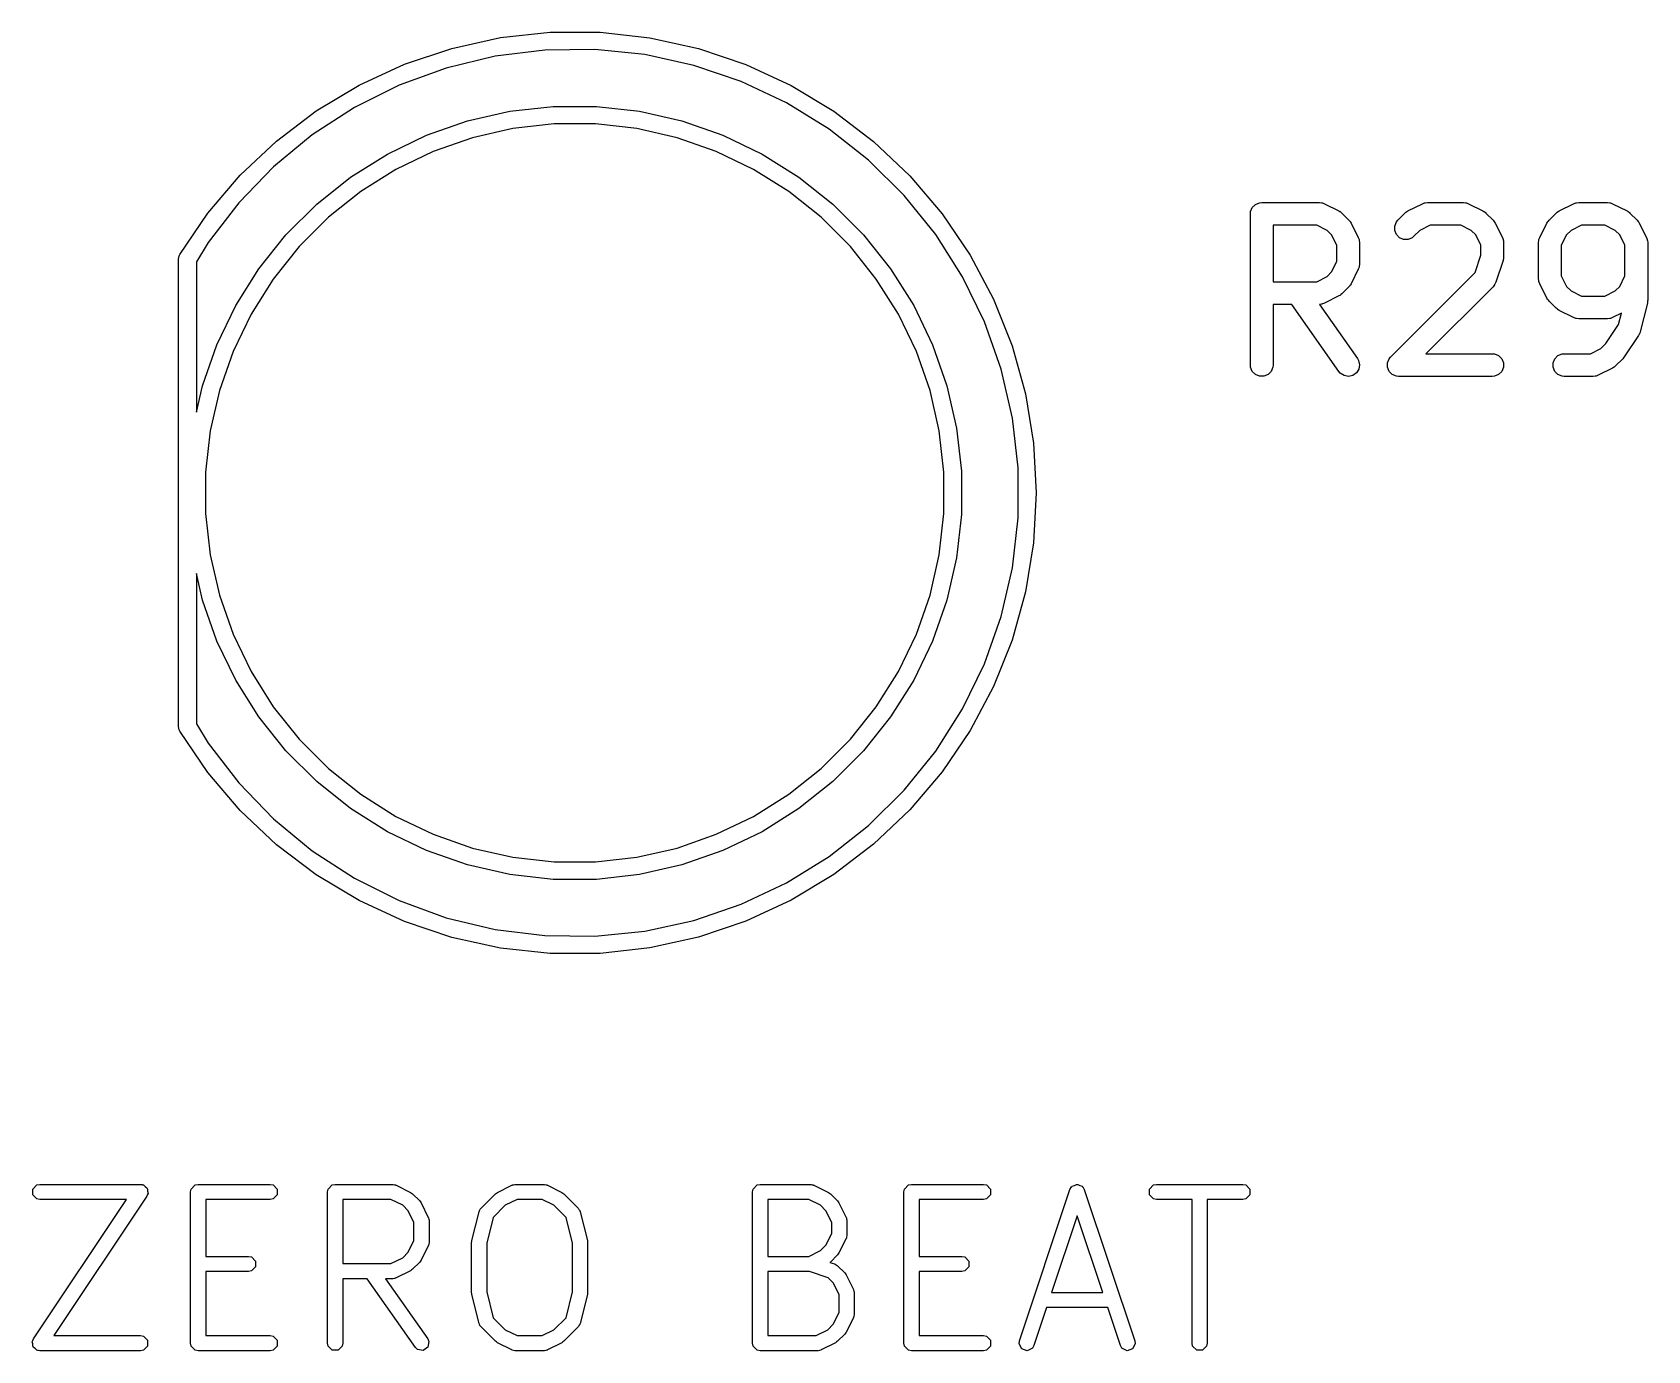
# Model space of a CAD drawing. Header units: millimetres. Extents: x 4 to 152, y 19 to 149.
# Drawn here: x 6.91 to 17.59, y 73.58 to 82.3 of the extents above; entities that cross this region are included whole.
import ezdxf

# ---------------------------------------------------------------- set-up
doc = ezdxf.new("R2010")
doc.units = ezdxf.units.MM
doc.layers.add('F.Silkscreen', color=41, linetype='CONTINUOUS', true_color=0xf2eda1)

msp = doc.modelspace()

# ---------------------------------------------------------------- linework, layer by layer
at = {"layer": 'F.Silkscreen', "linetype": 'CONTINUOUS'}
for p, q in [((9.681741, 82.189577), (10.004169, 82.260247)), ((10.004169, 82.260247), (10.332347, 82.29566)), ((10.332347, 82.29566), (10.66243, 82.295401)), ((10.66243, 82.295401), (10.990551, 82.259473)), ((10.990551, 82.259473), (11.312869, 82.188297)), ((9.368837, 82.084477), (9.681741, 82.189577)), ((9.968284, 82.136962), (9.646154, 82.05917)), ((10.29713, 82.177939), (9.968284, 82.136962)), ((10.6285, 82.181579), (10.29713, 82.177939)), ((10.958167, 82.147836), (10.6285, 82.181579)), ((11.281928, 82.07714), (10.958167, 82.147836)), ((11.312869, 82.188297), (11.625607, 82.082707)), ((9.069124, 81.946178), (9.368837, 82.084477)), ((9.646154, 82.05917), (9.334849, 81.945557)), ((11.595654, 81.970393), (11.281928, 82.07714)), ((11.625607, 82.082707), (11.925103, 81.943939)), ((8.786111, 81.776301), (9.069124, 81.946178)), ((9.334849, 81.945557), (9.038338, 81.79757)), ((11.895345, 81.828956), (11.595654, 81.970393)), ((11.925103, 81.943939), (12.207849, 81.773618)), ((9.038338, 81.79757), (8.760402, 81.617097)), ((10.066184, 81.77383), (10.35146, 81.805973)), ((10.35146, 81.805973), (10.63854, 81.805973)), ((10.63854, 81.805973), (10.923816, 81.77383)), ((12.177179, 81.654632), (11.895345, 81.828956)), ((8.523113, 81.576835), (8.786111, 81.776301)), ((9.51533, 81.615132), (9.786301, 81.709948)), ((9.786301, 81.709948), (10.066184, 81.77383)), ((10.357973, 81.69), (10.085641, 81.659316)), ((10.632027, 81.69), (10.357973, 81.69)), ((10.904359, 81.659316), (10.632027, 81.69)), ((10.923816, 81.77383), (11.203699, 81.709948)), ((11.203699, 81.709948), (11.47467, 81.615132)), ((12.207849, 81.773618), (12.470534, 81.57374)), ((8.283211, 81.350116), (8.523113, 81.576835)), ((8.760402, 81.617097), (8.504585, 81.406438)), ((9.25668, 81.490572), (9.51533, 81.615132)), ((9.818457, 81.598333), (9.559781, 81.507818)), ((10.085641, 81.659316), (9.818457, 81.598333)), ((11.171543, 81.598333), (10.904359, 81.659316)), ((11.430219, 81.507818), (11.171543, 81.598333)), ((11.47467, 81.615132), (11.73332, 81.490572)), ((12.437561, 81.449644), (12.177179, 81.654632)), ((9.013601, 81.337836), (9.25668, 81.490572)), ((9.559781, 81.507818), (9.312866, 81.38891)), ((11.677134, 81.38891), (11.430219, 81.507818)), ((11.73332, 81.490572), (11.976399, 81.337836)), ((12.470534, 81.57374), (12.71008, 81.346645)), ((8.504585, 81.406438), (8.27415, 81.168281)), ((9.312866, 81.38891), (9.080817, 81.243104)), ((11.909183, 81.243104), (11.677134, 81.38891)), ((12.673173, 81.216607), (12.437561, 81.449644)), ((8.069214, 81.0988), (8.283211, 81.350116)), ((8.789153, 81.158844), (9.013601, 81.337836)), ((11.976399, 81.337836), (12.200847, 81.158844)), ((12.71008, 81.346645), (12.923683, 81.094993)), ((8.27415, 81.168281), (8.072035, 80.905663)), ((8.586156, 80.955847), (8.789153, 81.158844)), ((9.080817, 81.243104), (8.866552, 81.072234)), ((12.123448, 81.072234), (11.909183, 81.243104)), ((12.200847, 81.158844), (12.403844, 80.955847)), ((12.881008, 80.958492), (12.673173, 81.216607)), ((14.973354, 81.136849), (14.994046, 81.157541)), ((14.994046, 81.157541), (15.021082, 81.16874)), ((15.021082, 81.16874), (15.035714, 81.170181)), ((15.035714, 81.170181), (15.416666, 81.170181)), ((15.416666, 81.170181), (15.431298, 81.16874)), ((15.431298, 81.16874), (15.433787, 81.167709)), ((15.433787, 81.167709), (15.436475, 81.167518)), ((15.436475, 81.167518), (15.450207, 81.162263)), ((15.450207, 81.162263), (15.545445, 81.114644)), ((16.002173, 81.114644), (16.097411, 81.162263)), ((16.097411, 81.162263), (16.111142, 81.167518)), ((16.111142, 81.167518), (16.113831, 81.16771)), ((16.113831, 81.16771), (16.11632, 81.16874)), ((16.11632, 81.16874), (16.130952, 81.170181)), ((16.130952, 81.170181), (16.369047, 81.170181)), ((16.369047, 81.170181), (16.383679, 81.16874)), ((16.383679, 81.16874), (16.386168, 81.167709)), ((16.386168, 81.167709), (16.388856, 81.167518)), ((16.388856, 81.167518), (16.402588, 81.162263)), ((16.402588, 81.162263), (16.497826, 81.114644)), ((17.002173, 81.114644), (17.097411, 81.162263)), ((17.097411, 81.162263), (17.111142, 81.167518)), ((17.111142, 81.167518), (17.113831, 81.16771)), ((17.113831, 81.16771), (17.11632, 81.16874)), ((17.11632, 81.16874), (17.130952, 81.170181)), ((17.130952, 81.170181), (17.321428, 81.170181)), ((17.321428, 81.170181), (17.33606, 81.16874)), ((17.33606, 81.16874), (17.338549, 81.167709)), ((17.338549, 81.167709), (17.341237, 81.167518)), ((17.341237, 81.167518), (17.354969, 81.162263)), ((17.354969, 81.162263), (17.450207, 81.114644)), ((7.883629, 80.82583), (8.069214, 81.0988)), ((8.866552, 81.072234), (8.672766, 80.878448)), ((12.317234, 80.878448), (12.123448, 81.072234)), ((12.923683, 81.094993), (13.10884, 80.821733)), ((14.960714, 81.095181), (14.962155, 81.109813)), ((14.960714, 80.095181), (14.960714, 81.095181)), ((14.962155, 81.109813), (14.973354, 81.136849)), ((15.545445, 81.114644), (15.551744, 81.11068)), ((15.551744, 81.11068), (15.553572, 81.109922)), ((15.553572, 81.109922), (15.555628, 81.108234)), ((15.555628, 81.108234), (15.557888, 81.106812)), ((15.557888, 81.106812), (15.559187, 81.105314)), ((15.559187, 81.105314), (15.564937, 81.100595)), ((15.564937, 81.100595), (15.612556, 81.052976)), ((15.612556, 81.052976), (15.617274, 81.047227)), ((15.617274, 81.047227), (15.618773, 81.045927)), ((15.618773, 81.045927), (15.620194, 81.043668)), ((15.620194, 81.043668), (15.621883, 81.041611)), ((15.621883, 81.041611), (15.62264, 81.039784)), ((15.914536, 81.014574), (15.925735, 81.041611)), ((15.925735, 81.041611), (15.935062, 81.052976)), ((15.935062, 81.052976), (15.982681, 81.100595)), ((15.982681, 81.100595), (15.98843, 81.105314)), ((15.98843, 81.105314), (15.98973, 81.106812)), ((15.98973, 81.106812), (15.991989, 81.108234)), ((15.991989, 81.108234), (15.994046, 81.109922)), ((15.994046, 81.109922), (15.995873, 81.11068)), ((15.995873, 81.11068), (16.002173, 81.114644)), ((16.497826, 81.114644), (16.504125, 81.11068)), ((16.504125, 81.11068), (16.505953, 81.109922)), ((16.505953, 81.109922), (16.508009, 81.108234)), ((16.508009, 81.108234), (16.510269, 81.106812)), ((16.510269, 81.106812), (16.511568, 81.105314)), ((16.511568, 81.105314), (16.517318, 81.100595)), ((16.517318, 81.100595), (16.564937, 81.052976)), ((16.564937, 81.052976), (16.569655, 81.047227)), ((16.569655, 81.047227), (16.571154, 81.045927)), ((16.571154, 81.045927), (16.572575, 81.043668)), ((16.572575, 81.043668), (16.574264, 81.041611)), ((16.574264, 81.041611), (16.575021, 81.039784)), ((16.924977, 81.039784), (16.925735, 81.041611)), ((16.925735, 81.041611), (16.927423, 81.043668)), ((16.927423, 81.043668), (16.928845, 81.045927)), ((16.928845, 81.045927), (16.930343, 81.047227)), ((16.930343, 81.047227), (16.935062, 81.052976)), ((16.935062, 81.052976), (16.982681, 81.100595)), ((16.982681, 81.100595), (16.98843, 81.105314)), ((16.98843, 81.105314), (16.98973, 81.106812)), ((16.98973, 81.106812), (16.991989, 81.108234)), ((16.991989, 81.108234), (16.994046, 81.109922)), ((16.994046, 81.109922), (16.995873, 81.11068)), ((16.995873, 81.11068), (17.002173, 81.114644)), ((17.450207, 81.114644), (17.456506, 81.11068)), ((17.456506, 81.11068), (17.458334, 81.109922)), ((17.458334, 81.109922), (17.46039, 81.108234)), ((17.46039, 81.108234), (17.46265, 81.106812)), ((17.46265, 81.106812), (17.463949, 81.105314)), ((17.463949, 81.105314), (17.469699, 81.100595)), ((17.469699, 81.100595), (17.517318, 81.052976)), ((17.517318, 81.052976), (17.522036, 81.047227)), ((17.522036, 81.047227), (17.523535, 81.045927)), ((17.523535, 81.045927), (17.524956, 81.043668)), ((17.524956, 81.043668), (17.526645, 81.041611)), ((17.526645, 81.041611), (17.527402, 81.039784)), ((8.407164, 80.731399), (8.586156, 80.955847)), ((12.403844, 80.955847), (12.582836, 80.731399)), ((13.058417, 80.67859), (12.881008, 80.958492)), ((15.398961, 81.020181), (15.110714, 81.020181)), ((15.110714, 81.020181), (15.110714, 80.646372)), ((15.467477, 80.985923), (15.398961, 81.020181)), ((15.497884, 80.955516), (15.467477, 80.985923)), ((15.532142, 80.887), (15.497884, 80.955516)), ((15.62264, 81.039784), (15.626605, 81.033484)), ((15.626605, 81.033484), (15.674224, 80.938246)), ((15.674224, 80.938246), (15.679479, 80.924515)), ((15.914536, 80.985312), (15.914536, 81.014574)), ((15.925735, 80.958275), (15.914536, 80.985312)), ((15.946427, 80.937583), (15.925735, 80.958275)), ((15.973464, 80.926384), (15.946427, 80.937583)), ((16.029763, 80.937583), (16.002726, 80.926384)), ((16.041128, 80.94691), (16.029763, 80.937583)), ((16.080141, 80.985923), (16.041128, 80.94691)), ((16.148657, 81.020181), (16.080141, 80.985923)), ((16.351342, 81.020181), (16.148657, 81.020181)), ((16.419858, 80.985923), (16.351342, 81.020181)), ((16.450265, 80.955516), (16.419858, 80.985923)), ((16.484523, 80.887), (16.450265, 80.955516)), ((16.575021, 81.039784), (16.578986, 81.033484)), ((16.578986, 81.033484), (16.626605, 80.938246)), ((16.626605, 80.938246), (16.63186, 80.924515)), ((16.868139, 80.924514), (16.873394, 80.938246)), ((16.873394, 80.938246), (16.921013, 81.033484)), ((16.921013, 81.033484), (16.924977, 81.039784)), ((17.049734, 80.955516), (17.015476, 80.887)), ((17.080141, 80.985923), (17.049734, 80.955516)), ((17.148657, 81.020181), (17.080141, 80.985923)), ((17.303723, 81.020181), (17.148657, 81.020181)), ((17.372239, 80.985923), (17.303723, 81.020181)), ((17.402646, 80.955516), (17.372239, 80.985923)), ((17.436904, 80.887), (17.402646, 80.955516)), ((17.527402, 81.039784), (17.531367, 81.033484)), ((17.531367, 81.033484), (17.578986, 80.938246)), ((17.578986, 80.938246), (17.584241, 80.924515)), ((8.072035, 80.905663), (7.995, 80.778117)), ((8.672766, 80.878448), (8.501896, 80.664183)), ((12.488104, 80.664183), (12.317234, 80.878448)), ((15.532142, 80.779553), (15.532142, 80.887)), ((15.679479, 80.924515), (15.67967, 80.921826)), ((15.67967, 80.921826), (15.680701, 80.919337)), ((15.680701, 80.919337), (15.682142, 80.904705)), ((15.682142, 80.904705), (15.682142, 80.761848)), ((16.002726, 80.926384), (15.973464, 80.926384)), ((16.484523, 80.821637), (16.484523, 80.887)), ((16.63186, 80.924515), (16.632051, 80.921826)), ((16.632051, 80.921826), (16.633082, 80.919337)), ((16.633082, 80.919337), (16.634523, 80.904705)), ((16.634523, 80.904705), (16.634523, 80.809467)), ((16.865476, 80.904705), (16.866917, 80.919337)), ((16.865476, 80.66661), (16.865476, 80.904705)), ((16.866917, 80.919337), (16.867948, 80.921827)), ((16.867948, 80.921827), (16.868139, 80.924514)), ((17.015476, 80.887), (17.015476, 80.684315)), ((17.436904, 80.684315), (17.436904, 80.887)), ((17.584241, 80.924515), (17.584432, 80.921826)), ((17.584432, 80.921826), (17.585463, 80.919337)), ((17.585463, 80.919337), (17.586904, 80.904705)), ((17.586904, 80.904705), (17.586904, 80.523753)), ((7.875, 80.795), (7.879567, 80.817961)), ((7.875, 77.705), (7.875, 80.795)), ((7.879567, 80.817961), (7.882473, 80.820868)), ((7.882473, 80.820868), (7.883629, 80.82583)), ((7.995, 80.778117), (7.995, 79.783222)), ((8.254428, 80.48832), (8.407164, 80.731399)), ((12.582836, 80.731399), (12.735572, 80.48832)), ((13.10884, 80.821733), (13.263382, 80.530063)), ((15.497884, 80.711037), (15.532142, 80.779553)), ((15.674224, 80.728307), (15.626605, 80.633069)), ((15.679479, 80.742038), (15.674224, 80.728307)), ((15.67967, 80.744728), (15.679479, 80.742038)), ((15.680701, 80.747216), (15.67967, 80.744728)), ((15.682142, 80.761848), (15.680701, 80.747216)), ((16.446351, 80.707124), (16.484523, 80.821637)), ((16.630674, 80.785749), (16.583055, 80.642893)), ((16.632323, 80.793005), (16.630674, 80.785749)), ((16.633082, 80.794835), (16.632323, 80.793005)), ((16.633343, 80.797489), (16.633082, 80.794835)), ((16.633934, 80.800086), (16.633343, 80.797489)), ((16.634523, 80.809467), (16.633793, 80.802061)), ((16.633793, 80.802061), (16.633934, 80.800086)), ((8.501896, 80.664183), (8.35609, 80.432134)), ((12.63391, 80.432134), (12.488104, 80.664183)), ((13.203138, 80.380471), (13.058417, 80.67859)), ((15.110714, 80.646372), (15.398961, 80.646372)), ((15.398961, 80.646372), (15.467477, 80.68063)), ((15.467477, 80.68063), (15.497884, 80.711037)), ((15.617274, 80.619327), (15.612556, 80.613577)), ((15.618773, 80.620626), (15.617274, 80.619327)), ((15.620194, 80.622886), (15.618773, 80.620626)), ((15.621883, 80.624942), (15.620194, 80.622886)), ((15.62264, 80.62677), (15.621883, 80.624942)), ((15.626605, 80.633069), (15.62264, 80.62677)), ((15.887443, 80.148214), (16.446351, 80.707124)), ((16.574265, 80.624942), (16.564937, 80.613577)), ((16.575296, 80.627433), (16.574265, 80.624942)), ((16.577061, 80.629467), (16.575296, 80.627433)), ((16.583055, 80.642893), (16.577061, 80.629467)), ((16.866917, 80.651978), (16.865476, 80.66661)), ((16.867948, 80.649489), (16.866917, 80.651978)), ((16.868139, 80.646801), (16.867948, 80.649489)), ((16.873394, 80.633069), (16.868139, 80.646801)), ((16.921013, 80.537831), (16.873394, 80.633069)), ((17.015476, 80.684315), (17.049734, 80.615799)), ((17.049734, 80.615799), (17.080141, 80.585392)), ((17.372239, 80.585392), (17.402646, 80.615799)), ((17.402646, 80.615799), (17.436904, 80.684315)), ((13.263382, 80.530063), (13.3855, 80.223401)), ((15.545445, 80.551909), (15.450207, 80.50429)), ((15.551744, 80.555874), (15.545445, 80.551909)), ((15.553572, 80.556631), (15.551744, 80.555874)), ((15.555628, 80.55832), (15.553572, 80.556631)), ((15.557888, 80.559741), (15.555628, 80.55832)), ((15.559187, 80.56124), (15.557888, 80.559741)), ((15.564937, 80.565958), (15.559187, 80.56124)), ((15.612556, 80.613577), (15.564937, 80.565958)), ((16.564937, 80.613577), (16.121542, 80.170181)), ((16.924977, 80.531532), (16.921013, 80.537831)), ((16.925735, 80.529704), (16.924977, 80.531532)), ((16.927423, 80.527648), (16.925735, 80.529704)), ((16.928845, 80.525388), (16.927423, 80.527648)), ((16.930343, 80.524089), (16.928845, 80.525388)), ((16.935062, 80.518339), (16.930343, 80.524089)), ((16.982681, 80.47072), (16.935062, 80.518339)), ((17.080141, 80.585392), (17.148657, 80.551134)), ((17.148657, 80.551134), (17.303723, 80.551134)), ((17.303723, 80.551134), (17.372239, 80.585392)), ((17.58504, 80.5081), (17.584665, 80.505563)), ((17.585463, 80.509121), (17.58504, 80.5081)), ((17.586005, 80.514634), (17.585463, 80.509121)), ((17.586815, 80.520107), (17.586005, 80.514634)), ((17.586904, 80.523753), (17.586652, 80.5212)), ((17.586652, 80.5212), (17.586815, 80.520107)), ((8.129868, 80.22967), (8.254428, 80.48832)), ((8.35609, 80.432134), (8.237182, 80.185219)), ((12.752818, 80.185219), (12.63391, 80.432134)), ((12.735572, 80.48832), (12.860132, 80.22967)), ((15.23476, 80.496372), (15.110714, 80.496372)), ((15.110714, 80.496372), (15.110714, 80.095181)), ((15.5457, 80.052171), (15.23476, 80.496372)), ((15.431298, 80.497813), (15.417781, 80.496482)), ((15.417781, 80.496482), (15.668585, 80.13819)), ((15.433787, 80.498845), (15.431298, 80.497813)), ((15.436475, 80.499035), (15.433787, 80.498845)), ((15.450207, 80.50429), (15.436475, 80.499035)), ((16.98843, 80.466002), (16.982681, 80.47072)), ((16.98973, 80.464503), (16.98843, 80.466002)), ((16.991989, 80.463082), (16.98973, 80.464503)), ((16.994046, 80.461393), (16.991989, 80.463082)), ((16.995873, 80.460636), (16.994046, 80.461393)), ((17.002173, 80.456671), (16.995873, 80.460636)), ((17.097411, 80.409052), (17.002173, 80.456671)), ((17.111142, 80.403797), (17.097411, 80.409052)), ((17.113831, 80.403606), (17.111142, 80.403797)), ((17.11632, 80.402575), (17.113831, 80.403606)), ((17.130952, 80.401134), (17.11632, 80.402575)), ((17.321428, 80.401134), (17.130952, 80.401134)), ((17.33606, 80.402575), (17.321428, 80.401134)), ((17.338549, 80.403607), (17.33606, 80.402575)), ((17.341237, 80.403797), (17.338549, 80.403607)), ((17.354969, 80.409052), (17.341237, 80.403797)), ((17.413199, 80.438167), (17.354969, 80.409052)), ((17.394675, 80.364071), (17.413199, 80.438167)), ((17.584665, 80.505563), (17.537046, 80.315087)), ((13.313325, 80.067936), (13.203138, 80.380471)), ((17.31076, 80.2382), (17.394675, 80.364071)), ((17.530993, 80.29975), (17.526689, 80.291675)), ((17.532099, 80.301241), (17.530993, 80.29975)), ((17.532728, 80.303004), (17.532099, 80.301241)), ((17.533606, 80.304649), (17.532728, 80.303004)), ((17.533964, 80.306464), (17.533606, 80.304649)), ((17.537046, 80.315087), (17.533964, 80.306464)), ((8.035052, 79.958699), (8.129868, 80.22967)), ((12.860132, 80.22967), (12.954948, 79.958699)), ((13.3855, 80.223401), (13.473764, 79.905338)), ((17.208485, 80.170181), (17.277, 80.204439)), ((17.277, 80.204439), (17.31076, 80.2382)), ((17.526689, 80.291675), (17.431451, 80.148817)), ((8.237182, 80.185219), (8.146667, 79.926543)), ((12.843333, 79.926543), (12.752818, 80.185219)), ((14.962155, 80.080549), (14.960714, 80.095181)), ((14.973354, 80.053513), (14.962155, 80.080549)), ((15.109273, 80.080549), (15.098074, 80.053513)), ((15.110714, 80.095181), (15.109273, 80.080549)), ((15.668585, 80.13819), (15.675795, 80.125377)), ((15.675795, 80.125377), (15.682124, 80.096806)), ((15.682124, 80.096806), (15.677039, 80.067988)), ((15.866917, 80.109813), (15.878116, 80.136849)), ((15.866917, 80.080549), (15.866917, 80.109813)), ((15.878116, 80.053513), (15.866917, 80.080549)), ((15.878116, 80.136849), (15.887443, 80.148214)), ((16.121542, 80.170181), (16.559523, 80.170181)), ((16.559523, 80.170181), (16.574155, 80.16874)), ((16.574155, 80.16874), (16.601191, 80.157541)), ((16.601191, 80.157541), (16.621883, 80.136849)), ((16.621883, 80.136849), (16.633082, 80.109813)), ((16.633082, 80.080549), (16.621883, 80.053513)), ((16.633082, 80.109813), (16.633082, 80.080549)), ((16.962155, 80.109813), (16.973354, 80.136849)), ((16.962155, 80.080549), (16.962155, 80.109813)), ((16.973354, 80.053513), (16.962155, 80.080549)), ((16.973354, 80.136849), (16.994046, 80.157541)), ((16.994046, 80.157541), (17.021082, 80.16874)), ((17.021082, 80.16874), (17.035714, 80.170181)), ((17.035714, 80.170181), (17.208485, 80.170181)), ((17.363096, 80.08044), (17.361268, 80.079683)), ((17.365152, 80.082128), (17.363096, 80.08044)), ((17.367412, 80.08355), (17.365152, 80.082128)), ((17.368712, 80.08505), (17.367412, 80.08355)), ((17.374462, 80.089768), (17.368712, 80.08505)), ((17.42208, 80.137387), (17.374462, 80.089768)), ((17.422113, 80.137428), (17.42208, 80.137387)), ((17.422135, 80.137442), (17.422113, 80.137428)), ((17.426874, 80.143229), (17.422135, 80.137442)), ((17.431408, 80.148753), (17.426874, 80.143229)), ((17.431417, 80.148777), (17.431408, 80.148753)), ((17.431451, 80.148817), (17.431417, 80.148777)), ((13.387573, 79.744971), (13.313325, 80.067936)), ((14.994046, 80.032821), (14.973354, 80.053513)), ((15.021082, 80.021622), (14.994046, 80.032821)), ((15.050346, 80.021622), (15.021082, 80.021622)), ((15.077382, 80.032821), (15.050346, 80.021622)), ((15.098074, 80.053513), (15.077382, 80.032821)), ((15.555271, 80.041011), (15.5457, 80.052171)), ((15.57995, 80.025284), (15.555271, 80.041011)), ((15.608767, 80.020198), (15.57995, 80.025284)), ((15.637338, 80.026528), (15.608767, 80.020198)), ((15.661312, 80.04331), (15.637338, 80.026528)), ((15.677039, 80.067988), (15.661312, 80.04331)), ((15.898808, 80.032821), (15.878116, 80.053513)), ((15.925844, 80.021622), (15.898808, 80.032821)), ((15.940476, 80.020181), (15.925844, 80.021622)), ((16.559523, 80.020181), (15.940476, 80.020181)), ((16.574155, 80.021622), (16.559523, 80.020181)), ((16.601191, 80.032821), (16.574155, 80.021622)), ((16.621883, 80.053513), (16.601191, 80.032821)), ((16.994046, 80.032821), (16.973354, 80.053513)), ((17.021082, 80.021622), (16.994046, 80.032821)), ((17.035714, 80.020181), (17.021082, 80.021622)), ((17.22619, 80.020181), (17.035714, 80.020181)), ((17.240822, 80.021622), (17.22619, 80.020181)), ((17.243311, 80.022654), (17.240822, 80.021622)), ((17.245999, 80.022844), (17.243311, 80.022654)), ((17.259731, 80.028099), (17.245999, 80.022844)), ((17.354969, 80.075718), (17.259731, 80.028099)), ((17.361268, 80.079683), (17.354969, 80.075718)), ((7.995, 79.783222), (8.035052, 79.958699)), ((8.146667, 79.926543), (8.085684, 79.659359)), ((12.904316, 79.659359), (12.843333, 79.926543)), ((12.954948, 79.958699), (13.01883, 79.678816)), ((13.473764, 79.905338), (13.527139, 79.579599)), ((8.085684, 79.659359), (8.055, 79.387027)), ((12.935, 79.387027), (12.904316, 79.659359)), ((13.01883, 79.678816), (13.050973, 79.39354)), ((13.424936, 79.415695), (13.387573, 79.744971)), ((13.527139, 79.579599), (13.545, 79.25)), ((8.055, 79.387027), (8.055, 79.112973)), ((12.935, 79.112973), (12.935, 79.387027)), ((13.050973, 79.39354), (13.050973, 79.10646)), ((13.425, 79.25), (13.424936, 79.415695)), ((13.424936, 79.084305), (13.425, 79.25)), ((13.545, 79.25), (13.527139, 78.920401)), ((8.055, 79.112973), (8.085684, 78.840641)), ((12.904316, 78.840641), (12.935, 79.112973)), ((13.050973, 79.10646), (13.01883, 78.821184)), ((13.387573, 78.755029), (13.424936, 79.084305)), ((13.527139, 78.920401), (13.473764, 78.594662)), ((8.085684, 78.840641), (8.146667, 78.573457)), ((12.843333, 78.573457), (12.904316, 78.840641)), ((13.01883, 78.821184), (12.954948, 78.541301)), ((8.035052, 78.541301), (7.995, 78.716779)), ((7.995, 78.716779), (7.995, 77.721884)), ((13.313325, 78.432064), (13.387573, 78.755029)), ((13.473764, 78.594662), (13.3855, 78.276599)), ((8.129868, 78.27033), (8.035052, 78.541301)), ((8.146667, 78.573457), (8.237182, 78.314781)), ((12.752818, 78.314781), (12.843333, 78.573457)), ((12.954948, 78.541301), (12.860132, 78.27033)), ((13.203138, 78.119529), (13.313325, 78.432064)), ((8.254428, 78.01168), (8.129868, 78.27033)), ((8.237182, 78.314781), (8.35609, 78.067866)), ((12.63391, 78.067866), (12.752818, 78.314781)), ((12.860132, 78.27033), (12.735572, 78.01168)), ((13.3855, 78.276599), (13.263382, 77.969937)), ((8.35609, 78.067866), (8.501896, 77.835817)), ((12.488104, 77.835817), (12.63391, 78.067866)), ((13.058417, 77.82141), (13.203138, 78.119529)), ((8.407164, 77.768601), (8.254428, 78.01168)), ((12.735572, 78.01168), (12.582836, 77.768601)), ((13.263382, 77.969937), (13.10884, 77.678267)), ((8.586156, 77.544153), (8.407164, 77.768601)), ((8.501896, 77.835817), (8.672766, 77.621552)), ((12.317234, 77.621552), (12.488104, 77.835817)), ((12.582836, 77.768601), (12.403844, 77.544153)), ((12.881008, 77.541508), (13.058417, 77.82141)), ((7.879567, 77.682039), (7.875, 77.705)), ((7.882473, 77.679133), (7.879567, 77.682039)), ((7.883629, 77.67417), (7.882473, 77.679133)), ((8.069214, 77.4012), (7.883629, 77.67417)), ((7.995, 77.721884), (8.072035, 77.594337)), ((13.10884, 77.678267), (12.923683, 77.405007)), ((8.072035, 77.594337), (8.27415, 77.331719)), ((8.789153, 77.341156), (8.586156, 77.544153)), ((8.672766, 77.621552), (8.866552, 77.427766)), ((12.123448, 77.427766), (12.317234, 77.621552)), ((12.403844, 77.544153), (12.200847, 77.341156)), ((12.673173, 77.283393), (12.881008, 77.541508)), ((8.866552, 77.427766), (9.080817, 77.256896)), ((11.909183, 77.256896), (12.123448, 77.427766)), ((8.283211, 77.149884), (8.069214, 77.4012)), ((8.27415, 77.331719), (8.504585, 77.093562)), ((9.013601, 77.162164), (8.789153, 77.341156)), ((12.200847, 77.341156), (11.976399, 77.162164)), ((12.923683, 77.405007), (12.71008, 77.153355)), ((9.080817, 77.256896), (9.312866, 77.11109)), ((11.677134, 77.11109), (11.909183, 77.256896)), ((12.437561, 77.050356), (12.673173, 77.283393)), ((8.523113, 76.923165), (8.283211, 77.149884)), ((8.504585, 77.093562), (8.760402, 76.882903)), ((9.25668, 77.009428), (9.013601, 77.162164)), ((9.312866, 77.11109), (9.559781, 76.992182)), ((11.430219, 76.992182), (11.677134, 77.11109)), ((11.976399, 77.162164), (11.73332, 77.009428)), ((12.71008, 77.153355), (12.470534, 76.92626)), ((9.51533, 76.884868), (9.25668, 77.009428)), ((9.559781, 76.992182), (9.818457, 76.901667)), ((11.171543, 76.901667), (11.430219, 76.992182)), ((11.73332, 77.009428), (11.47467, 76.884868)), ((12.177179, 76.845368), (12.437561, 77.050356)), ((8.786111, 76.723699), (8.523113, 76.923165)), ((8.760402, 76.882903), (9.038338, 76.70243)), ((9.786301, 76.790052), (9.51533, 76.884868)), ((9.818457, 76.901667), (10.085641, 76.840684)), ((10.904359, 76.840684), (11.171543, 76.901667)), ((11.47467, 76.884868), (11.203699, 76.790052)), ((12.470534, 76.92626), (12.207849, 76.726382)), ((10.066184, 76.72617), (9.786301, 76.790052)), ((10.085641, 76.840684), (10.357973, 76.81)), ((10.357973, 76.81), (10.632027, 76.81)), ((10.632027, 76.81), (10.904359, 76.840684)), ((11.203699, 76.790052), (10.923816, 76.72617)), ((11.895345, 76.671044), (12.177179, 76.845368)), ((9.069124, 76.553822), (8.786111, 76.723699)), ((9.038338, 76.70243), (9.334849, 76.554443)), ((10.35146, 76.694027), (10.066184, 76.72617)), ((10.63854, 76.694027), (10.35146, 76.694027)), ((10.923816, 76.72617), (10.63854, 76.694027)), ((11.595654, 76.529607), (11.895345, 76.671044)), ((12.207849, 76.726382), (11.925103, 76.556061)), ((9.368837, 76.415523), (9.069124, 76.553822)), ((9.334849, 76.554443), (9.646154, 76.44083)), ((11.281928, 76.42286), (11.595654, 76.529607)), ((11.925103, 76.556061), (11.625607, 76.417293)), ((9.681741, 76.310423), (9.368837, 76.415523)), ((9.646154, 76.44083), (9.968284, 76.363038)), ((9.968284, 76.363038), (10.29713, 76.322061)), ((10.6285, 76.318421), (10.958167, 76.352164)), ((10.958167, 76.352164), (11.281928, 76.42286)), ((11.625607, 76.417293), (11.312869, 76.311703)), ((10.004169, 76.239753), (9.681741, 76.310423)), ((10.332347, 76.20434), (10.004169, 76.239753)), ((10.29713, 76.322061), (10.6285, 76.318421)), ((10.990551, 76.240527), (10.66243, 76.204599)), ((11.312869, 76.311703), (10.990551, 76.240527)), ((10.66243, 76.204599), (10.332347, 76.20434)), ((6.912452, 74.646715), (6.939512, 74.673775)), ((6.912452, 74.608447), (6.912452, 74.646715)), ((6.939512, 74.673775), (6.958646, 74.677581)), ((6.958646, 74.677581), (7.625312, 74.677581)), ((7.625312, 74.677581), (7.63256, 74.67614)), ((7.63256, 74.67614), (7.635015, 74.67663)), ((7.635015, 74.67663), (7.637108, 74.675235)), ((7.637108, 74.675235), (7.644446, 74.673775)), ((7.644446, 74.673775), (7.654742, 74.663479)), ((7.654742, 74.663479), (7.666856, 74.655403)), ((7.666856, 74.655403), (7.667865, 74.650356)), ((7.667865, 74.650356), (7.671506, 74.646715)), ((7.671506, 74.646715), (7.671506, 74.632153)), ((7.956265, 74.627581), (7.960071, 74.646715)), ((7.960071, 74.646715), (7.987131, 74.673775)), ((7.987131, 74.673775), (8.006265, 74.677581)), ((8.006265, 74.677581), (8.482455, 74.677581)), ((8.482455, 74.677581), (8.501589, 74.673775)), ((8.501589, 74.673775), (8.528649, 74.646715)), ((8.528649, 74.646715), (8.528649, 74.608447)), ((8.861027, 74.627581), (8.864833, 74.646715)), ((8.864833, 74.646715), (8.891893, 74.673775)), ((8.891893, 74.673775), (8.911027, 74.677581)), ((8.911027, 74.677581), (9.291979, 74.677581)), ((9.291979, 74.677581), (9.294435, 74.677093)), ((9.294435, 74.677093), (9.295524, 74.677455)), ((9.295524, 74.677455), (9.303251, 74.675339)), ((9.303251, 74.675339), (9.311113, 74.673775)), ((9.311113, 74.673775), (9.311924, 74.672964)), ((9.311924, 74.672964), (9.31434, 74.672302)), ((9.31434, 74.672302), (9.409577, 74.624684)), ((9.983904, 74.624683), (10.079142, 74.672302)), ((10.079142, 74.672302), (10.081557, 74.672964)), ((10.081557, 74.672964), (10.082369, 74.673775)), ((10.082369, 74.673775), (10.09023, 74.675339)), ((10.09023, 74.675339), (10.097958, 74.677455)), ((10.097958, 74.677455), (10.099046, 74.677093)), ((10.099046, 74.677093), (10.101503, 74.677581)), ((10.101503, 74.677581), (10.291979, 74.677581)), ((10.291979, 74.677581), (10.294435, 74.677093)), ((10.294435, 74.677093), (10.295524, 74.677455)), ((10.295524, 74.677455), (10.303251, 74.675339)), ((10.303251, 74.675339), (10.311113, 74.673775)), ((10.311113, 74.673775), (10.311924, 74.672964)), ((10.311924, 74.672964), (10.31434, 74.672302)), ((10.31434, 74.672302), (10.409577, 74.624684)), ((11.670551, 74.627581), (11.674357, 74.646715)), ((11.674357, 74.646715), (11.701417, 74.673775)), ((11.701417, 74.673775), (11.720551, 74.677581)), ((11.720551, 74.677581), (12.053884, 74.677581)), ((12.053884, 74.677581), (12.05634, 74.677093)), ((12.05634, 74.677093), (12.057429, 74.677455)), ((12.057429, 74.677455), (12.065156, 74.675339)), ((12.065156, 74.675339), (12.073018, 74.673775)), ((12.073018, 74.673775), (12.073829, 74.672964)), ((12.073829, 74.672964), (12.076245, 74.672302)), ((12.076245, 74.672302), (12.171482, 74.624684)), ((12.670551, 74.627581), (12.674357, 74.646715)), ((12.674357, 74.646715), (12.701417, 74.673775)), ((12.701417, 74.673775), (12.720551, 74.677581)), ((12.720551, 74.677581), (13.196741, 74.677581)), ((13.196741, 74.677581), (13.215875, 74.673775)), ((13.215875, 74.673775), (13.242935, 74.646715)), ((13.242935, 74.646715), (13.242935, 74.608447)), ((13.435022, 73.643392), (13.768355, 74.643392)), ((13.768355, 74.643392), (13.778016, 74.66034)), ((13.778016, 74.66034), (13.781357, 74.662011)), ((13.781357, 74.662011), (13.783029, 74.665354)), ((13.783029, 74.665354), (13.798071, 74.670368)), ((13.798071, 74.670368), (13.812245, 74.677455)), ((13.812245, 74.677455), (13.815788, 74.676274)), ((13.815788, 74.676274), (13.819333, 74.677455)), ((13.819333, 74.677455), (13.833512, 74.670366)), ((13.833512, 74.670366), (13.848549, 74.665353)), ((13.848549, 74.665353), (13.850219, 74.662013)), ((13.850219, 74.662013), (13.853562, 74.660341)), ((13.853562, 74.660341), (13.863223, 74.643392)), ((13.863223, 74.643392), (14.196556, 73.643393)), ((14.293405, 74.646715), (14.320465, 74.673775)), ((14.293405, 74.608447), (14.293405, 74.646715)), ((14.320465, 74.673775), (14.339599, 74.677581)), ((14.339599, 74.677581), (14.911027, 74.677581)), ((14.911027, 74.677581), (14.930161, 74.673775)), ((14.930161, 74.673775), (14.957221, 74.646715)), ((14.957221, 74.646715), (14.957221, 74.608447)), ((6.939512, 74.581387), (6.912452, 74.608447)), ((6.917043, 73.655316), (7.531886, 74.577581)), ((6.958646, 74.577581), (6.939512, 74.581387)), ((7.531886, 74.577581), (6.958646, 74.577581)), ((7.666914, 74.599846), (7.052072, 73.677581)), ((7.669734, 74.606676), (7.666914, 74.599846)), ((7.671506, 74.608447), (7.669734, 74.606676)), ((7.671506, 74.632153), (7.674361, 74.617878)), ((7.674361, 74.617878), (7.671506, 74.610965)), ((7.671506, 74.610965), (7.671506, 74.608447)), ((7.956265, 73.627581), (7.956265, 74.627581)), ((8.482455, 74.577581), (8.056265, 74.577581)), ((8.056265, 74.577581), (8.056265, 74.201391)), ((8.501589, 74.581387), (8.482455, 74.577581)), ((8.528649, 74.608447), (8.501589, 74.581387)), ((8.861027, 73.627581), (8.861027, 74.627581)), ((9.280176, 74.577581), (8.961027, 74.577581)), ((8.961027, 74.577581), (8.961027, 74.153772)), ((9.357599, 74.53887), (9.280176, 74.577581)), ((9.393743, 74.502725), (9.357599, 74.53887)), ((9.409577, 74.624684), (9.41591, 74.619769)), ((9.41591, 74.619769), (9.422572, 74.615317)), ((9.422572, 74.615317), (9.470191, 74.567699)), ((9.470191, 74.567699), (9.474645, 74.561033)), ((9.474645, 74.561033), (9.479557, 74.554704)), ((9.479557, 74.554704), (9.527176, 74.459466)), ((9.875672, 74.520079), (9.97091, 74.615317)), ((10.035881, 74.538869), (9.956175, 74.459163)), ((9.97091, 74.615317), (9.977569, 74.619768)), ((9.977569, 74.619768), (9.983904, 74.624683)), ((10.113307, 74.577581), (10.035881, 74.538869)), ((10.280176, 74.577581), (10.113307, 74.577581)), ((10.3576, 74.538869), (10.280176, 74.577581)), ((10.437306, 74.459163), (10.3576, 74.538869)), ((10.409577, 74.624684), (10.41591, 74.619769)), ((10.41591, 74.619769), (10.422572, 74.615317)), ((10.422572, 74.615317), (10.51781, 74.520079)), ((11.670551, 73.627581), (11.670551, 74.627581)), ((12.042081, 74.577581), (11.770551, 74.577581)), ((11.770551, 74.577581), (11.770551, 74.201391)), ((12.119504, 74.53887), (12.042081, 74.577581)), ((12.155648, 74.502725), (12.119504, 74.53887)), ((12.171482, 74.624684), (12.177815, 74.619769)), ((12.177815, 74.619769), (12.184477, 74.615317)), ((12.184477, 74.615317), (12.232096, 74.567699)), ((12.232096, 74.567699), (12.23655, 74.561033)), ((12.23655, 74.561033), (12.241462, 74.554704)), ((12.241462, 74.554704), (12.289081, 74.459466)), ((12.670551, 73.627581), (12.670551, 74.627581)), ((13.196741, 74.577581), (12.770551, 74.577581)), ((12.770551, 74.577581), (12.770551, 74.201391)), ((13.215875, 74.581387), (13.196741, 74.577581)), ((13.242935, 74.608447), (13.215875, 74.581387)), ((14.320465, 74.581387), (14.293405, 74.608447)), ((14.339599, 74.577581), (14.320465, 74.581387)), ((14.575313, 74.577581), (14.339599, 74.577581)), ((14.575313, 73.627581), (14.575313, 74.577581)), ((14.911027, 74.577581), (14.675313, 74.577581)), ((14.675313, 74.577581), (14.675313, 73.627581)), ((14.930161, 74.581387), (14.911027, 74.577581)), ((14.957221, 74.608447), (14.930161, 74.581387)), ((9.432455, 74.425302), (9.393743, 74.502725)), ((9.432455, 74.306052), (9.432455, 74.425302)), ((9.527176, 74.459466), (9.527837, 74.457051)), ((9.527837, 74.457051), (9.528649, 74.456239)), ((9.528649, 74.456239), (9.530212, 74.448378)), ((9.530212, 74.448378), (9.532329, 74.44065)), ((9.532329, 74.44065), (9.531966, 74.439562)), ((9.531966, 74.439562), (9.532455, 74.437105)), ((9.532455, 74.437105), (9.532455, 74.294248)), ((9.814901, 74.306375), (9.86252, 74.496851)), ((9.86252, 74.496851), (9.864833, 74.501748)), ((9.864833, 74.503858), (9.868236, 74.508952)), ((9.864833, 74.501748), (9.864833, 74.503858)), ((9.868236, 74.508952), (9.870853, 74.51449)), ((9.870853, 74.51449), (9.872663, 74.515577)), ((9.872663, 74.515577), (9.875672, 74.520079)), ((9.956175, 74.459163), (9.913408, 74.288093)), ((10.480074, 74.288093), (10.437306, 74.459163)), ((10.51781, 74.520079), (10.520818, 74.515577)), ((10.520818, 74.515577), (10.522629, 74.51449)), ((10.522629, 74.51449), (10.525245, 74.508952)), ((10.525245, 74.508952), (10.528649, 74.503858)), ((10.528649, 74.503858), (10.528649, 74.501748)), ((10.528649, 74.501748), (10.530962, 74.496851)), ((10.530962, 74.496851), (10.578581, 74.306375)), ((12.19436, 74.425302), (12.155648, 74.502725)), ((12.19436, 74.353671), (12.19436, 74.425302)), ((12.289081, 74.459466), (12.289742, 74.457051)), ((12.289742, 74.457051), (12.290554, 74.456239)), ((12.290554, 74.456239), (12.292117, 74.448378)), ((12.292117, 74.448378), (12.294234, 74.44065)), ((12.294234, 74.44065), (12.293871, 74.439562)), ((12.293871, 74.439562), (12.29436, 74.437105)), ((12.29436, 74.437105), (12.29436, 74.341867)), ((13.815789, 74.469468), (13.647065, 73.963296)), ((13.984513, 73.963296), (13.815789, 74.469468)), ((12.155648, 74.276248), (12.19436, 74.353671)), ((12.289081, 74.319506), (12.241462, 74.224268)), ((12.289742, 74.321922), (12.289081, 74.319506)), ((12.290554, 74.322733), (12.289742, 74.321922)), ((12.292117, 74.330595), (12.290554, 74.322733)), ((12.294234, 74.338322), (12.292117, 74.330595)), ((12.29436, 74.341867), (12.293871, 74.339411)), ((12.293871, 74.339411), (12.294234, 74.338322)), ((9.357599, 74.192484), (9.393743, 74.228629)), ((9.393743, 74.228629), (9.432455, 74.306052)), ((9.527176, 74.271887), (9.479557, 74.176649)), ((9.527837, 74.274303), (9.527176, 74.271887)), ((9.528649, 74.275114), (9.527837, 74.274303)), ((9.530212, 74.282976), (9.528649, 74.275114)), ((9.532329, 74.290703), (9.530212, 74.282976)), ((9.532455, 74.294248), (9.531966, 74.291792)), ((9.531966, 74.291792), (9.532329, 74.290703)), ((9.813408, 74.294248), (9.814603, 74.300258)), ((9.813408, 73.960915), (9.813408, 74.294248)), ((9.814603, 74.300258), (9.814901, 74.306375)), ((9.913408, 74.288093), (9.913408, 73.96707)), ((10.480074, 73.96707), (10.480074, 74.288093)), ((10.578581, 74.306375), (10.578878, 74.300258)), ((10.578878, 74.300258), (10.580074, 74.294248)), ((10.580074, 74.294248), (10.580074, 73.960915)), ((12.042081, 74.201391), (12.119504, 74.240103)), ((12.119504, 74.240103), (12.155648, 74.276248)), ((12.232096, 74.211273), (12.184477, 74.163655)), ((12.23655, 74.21794), (12.232096, 74.211273)), ((12.241462, 74.224268), (12.23655, 74.21794)), ((8.056265, 74.201391), (8.339598, 74.201391)), ((8.339598, 74.101391), (8.056265, 74.101391)), ((8.056265, 74.101391), (8.056265, 73.677581)), ((8.339598, 74.201391), (8.358732, 74.197585)), ((8.358732, 74.105197), (8.339598, 74.101391)), ((8.358732, 74.197585), (8.385792, 74.170525)), ((8.385792, 74.132257), (8.358732, 74.105197)), ((8.385792, 74.170525), (8.385792, 74.132257)), ((8.961027, 74.153772), (9.280176, 74.153772)), ((9.280176, 74.153772), (9.357599, 74.192484)), ((9.409577, 74.106669), (9.31434, 74.059051)), ((9.41591, 74.111585), (9.409577, 74.106669)), ((9.422572, 74.116036), (9.41591, 74.111585)), ((9.470191, 74.163654), (9.422572, 74.116036)), ((9.474645, 74.170321), (9.470191, 74.163654)), ((9.479557, 74.176649), (9.474645, 74.170321)), ((11.770551, 74.201391), (12.042081, 74.201391)), ((12.045771, 74.101391), (11.770551, 74.101391)), ((11.770551, 74.101391), (11.770551, 73.677581)), ((12.169732, 74.060071), (12.045771, 74.101391)), ((12.184477, 74.163655), (12.181391, 74.161593)), ((12.181391, 74.161593), (12.212552, 74.151206)), ((12.212552, 74.151206), (12.214727, 74.149966)), ((12.214727, 74.149966), (12.215875, 74.149966)), ((12.215875, 74.149966), (12.222539, 74.145513)), ((12.222539, 74.145513), (12.2295, 74.141545)), ((12.2295, 74.141545), (12.230013, 74.140519)), ((12.230013, 74.140519), (12.232096, 74.139127)), ((12.232096, 74.139127), (12.279715, 74.091509)), ((12.770551, 74.201391), (13.053884, 74.201391)), ((13.053884, 74.101391), (12.770551, 74.101391)), ((12.770551, 74.101391), (12.770551, 73.677581)), ((13.053884, 74.201391), (13.073018, 74.197585)), ((13.073018, 74.105197), (13.053884, 74.101391)), ((13.073018, 74.197585), (13.100078, 74.170525)), ((13.100078, 74.132257), (13.073018, 74.105197)), ((13.100078, 74.170525), (13.100078, 74.132257)), ((9.123089, 74.053772), (8.961027, 74.053772)), ((8.961027, 74.053772), (8.961027, 73.627581)), ((9.441493, 73.598908), (9.123089, 74.053772)), ((9.291979, 74.053772), (9.245155, 74.053772)), ((9.245155, 74.053772), (9.523417, 73.656254)), ((9.294435, 74.054261), (9.291979, 74.053772)), ((9.295524, 74.053898), (9.294435, 74.054261)), ((9.303251, 74.056015), (9.295524, 74.053898)), ((9.311113, 74.057578), (9.303251, 74.056015)), ((9.311924, 74.05839), (9.311113, 74.057578)), ((9.31434, 74.059051), (9.311924, 74.05839)), ((12.203267, 74.026535), (12.169732, 74.060071)), ((12.241979, 73.949112), (12.203267, 74.026535)), ((12.279715, 74.091509), (12.284169, 74.084843)), ((12.284169, 74.084843), (12.289081, 74.078514)), ((12.289081, 74.078514), (12.3367, 73.983276)), ((9.814603, 73.954906), (9.813408, 73.960915)), ((9.814901, 73.948788), (9.814603, 73.954906)), ((9.86252, 73.758312), (9.814901, 73.948788)), ((9.913408, 73.96707), (9.956175, 73.796002)), ((10.437306, 73.796001), (10.480074, 73.96707)), ((10.578581, 73.948788), (10.530962, 73.758312)), ((10.578878, 73.954906), (10.578581, 73.948788)), ((10.580074, 73.960915), (10.578878, 73.954906)), ((12.241979, 73.829862), (12.241979, 73.949112)), ((12.3367, 73.983276), (12.337361, 73.980861)), ((12.337361, 73.980861), (12.338173, 73.980049)), ((12.338173, 73.980049), (12.339736, 73.972188)), ((12.339736, 73.972188), (12.341853, 73.96446)), ((12.341853, 73.96446), (12.34149, 73.963372)), ((12.34149, 73.963372), (12.341979, 73.960915)), ((12.341979, 73.960915), (12.341979, 73.818058)), ((13.647065, 73.963296), (13.984513, 73.963296)), ((9.956175, 73.796002), (10.035884, 73.716293)), ((10.357598, 73.716292), (10.437306, 73.796001)), ((12.203267, 73.752439), (12.241979, 73.829862)), ((12.3367, 73.795697), (12.289081, 73.700459)), ((12.337361, 73.798113), (12.3367, 73.795697)), ((12.338173, 73.798924), (12.337361, 73.798113)), ((12.339736, 73.806786), (12.338173, 73.798924)), ((12.341853, 73.814513), (12.339736, 73.806786)), ((12.341979, 73.818058), (12.34149, 73.815602)), ((12.34149, 73.815602), (12.341853, 73.814513)), ((13.613732, 73.863296), (13.52989, 73.61177)), ((14.017846, 73.863296), (13.613732, 73.863296)), ((14.101688, 73.61177), (14.017846, 73.863296)), ((7.052072, 73.677581), (7.625312, 73.677581)), ((7.625312, 73.677581), (7.644446, 73.673775)), ((7.644446, 73.673775), (7.671506, 73.646715)), ((8.056265, 73.677581), (8.482455, 73.677581)), ((8.482455, 73.677581), (8.501589, 73.673775)), ((8.501589, 73.673775), (8.528649, 73.646715)), ((9.864833, 73.753416), (9.86252, 73.758312)), ((9.864833, 73.751305), (9.864833, 73.753416)), ((9.868237, 73.74621), (9.864833, 73.751305)), ((9.870853, 73.740673), (9.868237, 73.74621)), ((9.872661, 73.739588), (9.870853, 73.740673)), ((9.875671, 73.735084), (9.872661, 73.739588)), ((9.97091, 73.639845), (9.875671, 73.735084)), ((10.035884, 73.716293), (10.113307, 73.677581)), ((10.113307, 73.677581), (10.280176, 73.677581)), ((10.280176, 73.677581), (10.357598, 73.716292)), ((10.517811, 73.735084), (10.422573, 73.639845)), ((10.52082, 73.739588), (10.517811, 73.735084)), ((10.522629, 73.740673), (10.52082, 73.739588)), ((10.525244, 73.74621), (10.522629, 73.740673)), ((10.528649, 73.751305), (10.525244, 73.74621)), ((10.530962, 73.758312), (10.528649, 73.753416)), ((10.528649, 73.753416), (10.528649, 73.751305)), ((11.770551, 73.677581), (12.0897, 73.677581)), ((12.0897, 73.677581), (12.167121, 73.716292)), ((12.167121, 73.716292), (12.203267, 73.752439)), ((12.279716, 73.687465), (12.232097, 73.639845)), ((12.284169, 73.694131), (12.279716, 73.687465)), ((12.289081, 73.700459), (12.284169, 73.694131)), ((12.770551, 73.677581), (13.196741, 73.677581)), ((13.196741, 73.677581), (13.215875, 73.673775)), ((13.215875, 73.673775), (13.242935, 73.646715)), ((6.909597, 73.637284), (6.912452, 73.644198)), ((6.912452, 73.623009), (6.909597, 73.637284)), ((6.912452, 73.646715), (6.914222, 73.648486)), ((6.912452, 73.644198), (6.912452, 73.646715)), ((6.912452, 73.608447), (6.912452, 73.623009)), ((6.916092, 73.604807), (6.912452, 73.608447)), ((6.914222, 73.648486), (6.917043, 73.655316)), ((6.917102, 73.599759), (6.916092, 73.604807)), ((6.929215, 73.591684), (6.917102, 73.599759)), ((6.939512, 73.581387), (6.929215, 73.591684)), ((6.946849, 73.579928), (6.939512, 73.581387)), ((6.948943, 73.578532), (6.946849, 73.579928)), ((6.951397, 73.579023), (6.948943, 73.578532)), ((6.958646, 73.577581), (6.951397, 73.579023)), ((7.625312, 73.577581), (6.958646, 73.577581)), ((7.644446, 73.581387), (7.625312, 73.577581)), ((7.671506, 73.608447), (7.644446, 73.581387)), ((7.671506, 73.646715), (7.671506, 73.608447)), ((7.960071, 73.608447), (7.956265, 73.627581)), ((7.987131, 73.581387), (7.960071, 73.608447)), ((8.006265, 73.577581), (7.987131, 73.581387)), ((8.482455, 73.577581), (8.006265, 73.577581)), ((8.501589, 73.581387), (8.482455, 73.577581)), ((8.528649, 73.608447), (8.501589, 73.581387)), ((8.528649, 73.646715), (8.528649, 73.608447)), ((8.864833, 73.608447), (8.861027, 73.627581)), ((8.891893, 73.581387), (8.864833, 73.608447)), ((8.930161, 73.581387), (8.891893, 73.581387)), ((8.957221, 73.608447), (8.930161, 73.581387)), ((8.961027, 73.627581), (8.957221, 73.608447)), ((9.455584, 73.585415), (9.441493, 73.598908)), ((9.49327, 73.578765), (9.455584, 73.585415)), ((9.524621, 73.60071), (9.49327, 73.578765)), ((9.523417, 73.656254), (9.531271, 73.638396)), ((9.531271, 73.638396), (9.524621, 73.60071)), ((9.977569, 73.635395), (9.97091, 73.639845)), ((9.983904, 73.630479), (9.977569, 73.635395)), ((10.079142, 73.58286), (9.983904, 73.630479)), ((10.081557, 73.582199), (10.079142, 73.58286)), ((10.082369, 73.581387), (10.081557, 73.582199)), ((10.09023, 73.579824), (10.082369, 73.581387)), ((10.097958, 73.577707), (10.09023, 73.579824)), ((10.099046, 73.57807), (10.097958, 73.577707)), ((10.101503, 73.577581), (10.099046, 73.57807)), ((10.291979, 73.577581), (10.101503, 73.577581)), ((10.294435, 73.57807), (10.291979, 73.577581)), ((10.295524, 73.577707), (10.294435, 73.57807)), ((10.303251, 73.579824), (10.295524, 73.577707)), ((10.311113, 73.581387), (10.303251, 73.579824)), ((10.311924, 73.582199), (10.311113, 73.581387)), ((10.31434, 73.58286), (10.311924, 73.582199)), ((10.409577, 73.630478), (10.31434, 73.58286)), ((10.415904, 73.635389), (10.409577, 73.630478)), ((10.422573, 73.639845), (10.415904, 73.635389)), ((11.674357, 73.608447), (11.670551, 73.627581)), ((11.701417, 73.581387), (11.674357, 73.608447)), ((11.720551, 73.577581), (11.701417, 73.581387)), ((12.101503, 73.577581), (11.720551, 73.577581)), ((12.103959, 73.57807), (12.101503, 73.577581)), ((12.105048, 73.577707), (12.103959, 73.57807)), ((12.112775, 73.579824), (12.105048, 73.577707)), ((12.120637, 73.581387), (12.112775, 73.579824)), ((12.121448, 73.582199), (12.120637, 73.581387)), ((12.123864, 73.58286), (12.121448, 73.582199)), ((12.219101, 73.630478), (12.123864, 73.58286)), ((12.225428, 73.635389), (12.219101, 73.630478)), ((12.232097, 73.639845), (12.225428, 73.635389)), ((12.674357, 73.608447), (12.670551, 73.627581)), ((12.701417, 73.581387), (12.674357, 73.608447)), ((12.720551, 73.577581), (12.701417, 73.581387)), ((13.196741, 73.577581), (12.720551, 73.577581)), ((13.215875, 73.581387), (13.196741, 73.577581)), ((13.242935, 73.608447), (13.215875, 73.581387)), ((13.242935, 73.646715), (13.242935, 73.608447)), ((13.432582, 73.624037), (13.435022, 73.643392)), ((13.449696, 73.589808), (13.432582, 73.624037)), ((13.486, 73.577707), (13.449696, 73.589808)), ((13.520229, 73.594821), (13.486, 73.577707)), ((13.52989, 73.61177), (13.520229, 73.594821)), ((14.111349, 73.594822), (14.101688, 73.61177)), ((14.145578, 73.577707), (14.111349, 73.594822)), ((14.181882, 73.589809), (14.145578, 73.577707)), ((14.198996, 73.624037), (14.181882, 73.589809)), ((14.196556, 73.643393), (14.198996, 73.624037)), ((14.579119, 73.608447), (14.575313, 73.627581)), ((14.606179, 73.581387), (14.579119, 73.608447)), ((14.644447, 73.581387), (14.606179, 73.581387)), ((14.671507, 73.608447), (14.644447, 73.581387)), ((14.675313, 73.627581), (14.671507, 73.608447))]:
    msp.add_line(p, q, dxfattribs=at)

doc.saveas('drawing.dxf')
